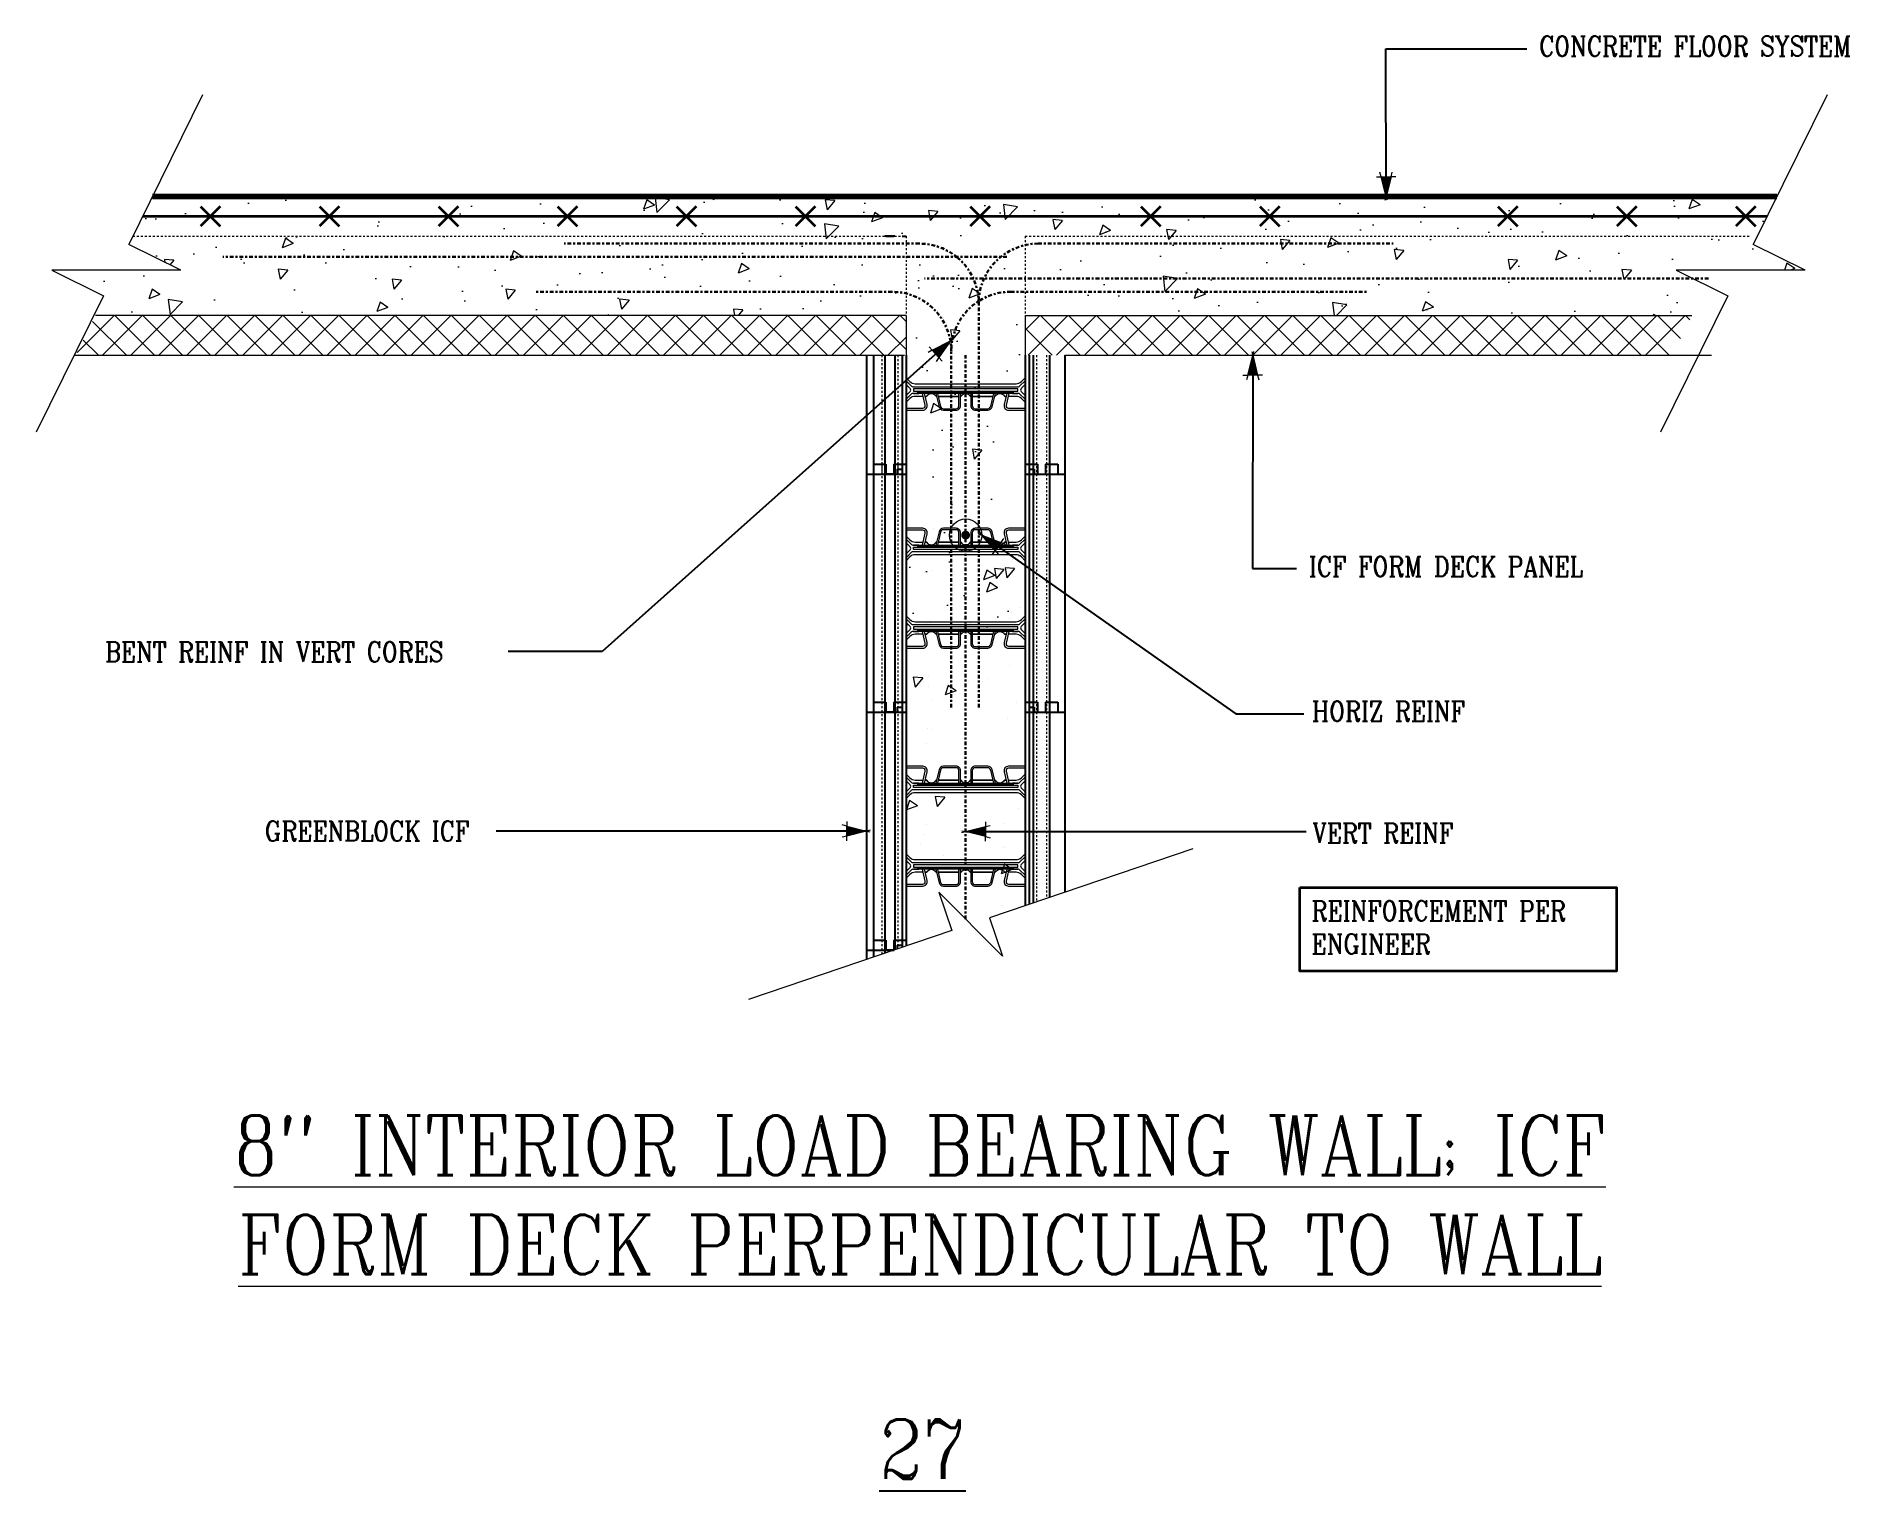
# Model space of a CAD drawing. Header units: inches. Extents: x -215.2 to -123.7, y 253.6 to 327.
import ezdxf

# ---------------------------------------------------------------- set-up
doc = ezdxf.new("R2010")
doc.units = ezdxf.units.IN
doc.header["$MEASUREMENT"] = 0
for name, pattern in [('CENTER', [2, 1.25, -0.25, 0.25, -0.25]), ('DASHED', [0.75, 0.5, -0.25]), ('DASHED2', [0.375, 0.25, -0.125]), ('HIDDEN', [0.375, 0.25, -0.125])]:
    doc.linetypes.add(name, pattern=pattern)
doc.layers.get('Defpoints').update_dxf_attribs({"color": 252})
for name, color, linetype, lineweight in [('A2 Hatch', 8, 'Continuous', 9), ('A4 medium', 7, 'Continuous', 35), ('DETAILS', 7, 'Continuous', 13), ('DIM', 3, 'Continuous', 13), ('GRADE', 5, 'Continuous', 100), ('REBAR', 2, 'CENTER', 30)]:
    doc.layers.add(name, color=color, linetype=linetype, lineweight=lineweight)
doc.styles.add('ARCTEXT', font='arctext.shx', dxfattribs={"width": 0.85})
doc.styles.add('RomanC', font='romanc.shx', dxfattribs={"width": 0.85, "height": 5})
doc.dimstyles.new('ARCTEXT1-4', dxfattribs={"dimtxt": 4, "dimasz": 2, "dimexe": 2, "dimexo": 2, "dimgap": 2, "dimtad": 1, "dimdec": 4, "dimzin": 3, "dimdsep": 46, "dimlunit": 4, "dimtxsty": 'ARCTEXT', "dimblk": 'ARCHTICK', "dimcen": 2, "dimaunit": 1, "dimadec": 0, "dimazin": 0, "dimtfac": 1, "dimtdec": 4, "dimtmove": 2, "dimatfit": 3, "dimldrblk": 'arrow', "dimfxl": 1, "dimtolj": 1, "dimtzin": 0, "dimarcsym": 0})
pattern_1 = [(230, (-9017.0745, 1305.3853), (-5.7380815, 0.502017), [0.6, -6.6]), (175, (-9017.0745, 1305.3853), (1.1100107, -6.017537), [0.48, -5.28]), (280.451445, (-9017.5527, 1305.427), (-4.6280707, -5.51552), [0.5099215, -5.609137]), (226.1842, (-9017.0745, 1303.785), (-8.5379284, 1.324152), [0.9, -9.9]), (276.63565, (-9017.786, 1303.896), (-7.4772955, -7.792949), [0.764882, -8.413704]), (171.1842, (-9017.0745, 1303.785), (-7.4772956, -7.792949), [0.72, -7.92]), (201, (-9017.8745, 1304.1853), (-4.7752564, 3.2209511), [0.6, -6.6]), (146, (-9017.8745, 1304.1853), (-1.9465227, -5.8012004), [0.48, -5.28]), (251.451445, (-9018.2725, 1304.454), (-6.721779, -2.5802493), [0.5099215, -5.609137]), (217.5, (-9017.0745, 1305.3853), (-0.09727884, -2.66315083), [0, -5.216, 0, -5.36, 0, -5.3]), (187.5, (-9017.0745, 1305.3853), (-2.1045563, -3.1552937), [0, -3.056, 0, -5.096, 0, -2.02]), (147.5, (-9015.2905, 1305.3853), (-4.2705795, 0.18043897), [0, -2, 0, -6.24, 0, -8.28]), (137.5, (-9014.4905, 1305.3853), (-4.6654894, -0.8008399), [0, -2.6, 0, -4.144, 0, -5.88])]

# ---------------------------------------------------------------- blocks, each defined once
blk = doc.blocks.new('_ArchTick')
at = {"color": 0, "linetype": 'ByBlock', "const_width": 0.15}
blk.add_lwpolyline([(-0.5, -0.5), (0.5, 0.5)], dxfattribs=at)
blk = doc.blocks.new('arrow')
at = {"layer": 'DIM'}
blk.add_hatch(color=253, dxfattribs=at).paths.add_polyline_path([(-2, 0.5), (-2, -0.5), (0, 0)])
at = {"layer": 'DIM', "lineweight": 9}
for points in [[(-2, 0.98), (-2, 0.5), (-2.47, 0.62)], [(0.37, 0.09), (0, 0)], [(0.37, -0.09), (0, 0)], [(-2, -0.98), (-2, -0.5), (-2.47, -0.62)]]:
    blk.add_lwpolyline(points, dxfattribs=at)
at = {"layer": 'DIM', "lineweight": 15}
blk.add_lwpolyline([(0, 0), (-2, -0.5), (-2, 0.5), (0, 0)], dxfattribs=at)

msp = doc.modelspace()

# ---------------------------------------------------------------- hatches: boundary and pattern name
at = {"layer": 'A2 Hatch', "ltscale": 0.15}
h = msp.add_hatch(dxfattribs=at)
h.set_pattern_fill('AR-CONC', color=256, scale=0.8, angle=180, style=0)
h.set_pattern_definition([(230, (5776.989, -243.5974), (-5.7380815, 0.502017), [0.6, -6.6]), (175, (5776.989, -243.5974), (1.1100107, -6.017537), [0.48, -5.28]), (280.45144, (5776.511, -243.5555), (-4.6280707, -5.51552), [0.5099215, -5.609137]), (226.1842, (5776.989, -245.1974), (-8.537928, 1.324152), [0.9, -9.9]), (276.63564, (5776.278, -245.087), (-7.477296, -7.792949), [0.764882, -8.413704]), (171.1842, (5776.989, -245.197), (-7.477296, -7.792949), [0.72, -7.92]), (201, (5776.189, -244.7974), (-4.7752564, 3.220951), [0.6, -6.6]), (146, (5776.189, -244.7974), (-1.9465227, -5.8012004), [0.48, -5.28]), (251.45145, (5775.7913, -244.529), (-6.721779, -2.580249), [0.5099215, -5.609137]), (217.5, (5776.9892, -243.5974), (-0.09727884, -2.6631508), [0, -5.216, 0, -5.36, 0, -5.3]), (187.5, (5776.9892, -243.5974), (-2.1045563, -3.1552937), [0, -3.056, 0, -5.096, 0, -2.02]), (147.5, (5778.7732, -243.5974), (-4.2705795, 0.180439), [0, -2, 0, -6.24, 0, -8.28]), (137.5, (5779.5732, -243.5974), (-4.6654894, -0.8008399), [0, -2.6, 0, -4.144, 0, -5.88])])
h.paths.add_polyline_path([(-171.351, 319.112), (-165.28, 319.091), (-165.356, 297.46), (-167.342, 296.786), (-166.406, 294.026), (-171.002, 298.622), (-170.066, 295.862), (-171.351, 295.426)])
h = msp.add_hatch(dxfattribs=at)
h.set_pattern_fill('AR-CONC', color=256, scale=0.8, angle=180, style=0)
h.set_pattern_definition(pattern_1)
h.paths.add_polyline_path([(-170.373, 318.867), (-209.29, 318.867), (-210.484, 316.447), (-207.871, 315.157), (-214.371, 315.157), (-211.757, 313.867), (-212.251, 312.867), (-170.373, 312.867)])
h = msp.add_hatch(dxfattribs=at)
h.set_pattern_fill('AR-CONC', color=256, scale=0.8, angle=180, style=0)
h.set_pattern_definition(pattern_1)
h.paths.add_polyline_path([(-164.963, 318.867), (-127.387, 318.867), (-128.582, 316.447), (-125.968, 315.157), (-132.468, 315.157), (-129.855, 313.867), (-130.348, 312.867), (-164.963, 312.867)])
h = msp.add_hatch(dxfattribs=at)
h.set_pattern_fill('ANSI37', color=256, scale=8, style=0)
h.set_pattern_definition([(45, (-3934.1228, 1010.7953), (-0.70710678, 0.70710678), []), (135, (-3934.1228, 1010.7953), (-0.70710678, -0.70710678), [])])
edge = h.paths.add_edge_path()
edge.add_line((-213.154, 310.867), (-171.29, 310.867))
edge.add_line((-171.29, 310.867), (-171.29, 312.867))
edge.add_line((-171.29, 312.867), (-212.167, 312.867))
edge.add_line((-212.167, 312.867), (-213.154, 310.867))
h = msp.add_hatch(dxfattribs=at)
h.set_pattern_fill('ANSI37', color=256, scale=8, style=0)
h.set_pattern_definition([(45, (-3935.5325, 1010.7953), (-0.70710678, 0.70710678), []), (135, (-3935.5325, 1010.7953), (-0.70710678, -0.70710678), [])])
h.paths.add_polyline_path([(-165.29, 310.867), (-165.29, 312.867), (-131.674, 312.867), (-132.661, 310.867)])
h = msp.add_hatch(color=256, dxfattribs=at)
edge = h.paths.add_edge_path()
edge.add_arc((-168.292, 301.794), 0.224, 0, 360)

# ---------------------------------------------------------------- linework, layer by layer
at = {"ltscale": 0.15}
for p, q in [((-206.373, 317.867), (-206.373, 317.867)), ((-200.373, 317.867), (-200.373, 317.867)), ((-194.373, 317.867), (-194.373, 317.867)), ((-188.373, 317.867), (-188.373, 317.867)), ((-182.373, 317.867), (-182.373, 317.867)), ((-176.373, 317.867), (-176.373, 317.867)), ((-172.315, 316.867), (-171.915, 316.867)), ((-172.315, 304.867), (-171.915, 304.867)), ((-172.315, 292.867), (-171.915, 292.867)), ((-172.315, 280.867), (-171.915, 280.867))]:
    msp.add_line(p, q, dxfattribs=at)
at = {"color": 1}
for p, q in [((-171.865, 316.867), (-172.365, 316.867)), ((-171.49, 316.867), (-171.29, 316.867)), ((-173.29, 310.867), (-173.29, 304.867)), ((-172.94, 310.867), (-172.94, 304.867)), ((-172.365, 310.867), (-172.365, 304.867)), ((-171.865, 310.867), (-171.865, 304.867)), ((-171.49, 310.867), (-171.49, 304.867)), ((-171.29, 310.867), (-171.29, 304.867)), ((-165.294, 310.867), (-165.294, 304.867)), ((-165.094, 310.867), (-165.094, 304.867)), ((-164.879, 310.867), (-164.879, 304.867)), ((-164.059, 310.867), (-164.059, 304.867)), ((-163.294, 310.867), (-163.294, 304.867)), ((-173.29, 304.867), (-171.29, 304.867)), ((-173.29, 304.867), (-173.29, 292.867)), ((-173.29, 304.867), (-171.74, 304.867)), ((-172.94, 305.367), (-172.315, 305.367)), ((-172.94, 305.367), (-172.94, 292.867)), ((-172.365, 305.367), (-172.365, 292.867)), ((-171.865, 304.867), (-172.365, 304.867)), ((-172.315, 305.367), (-172.315, 304.867)), ((-171.915, 305.367), (-171.915, 304.867)), ((-171.915, 305.367), (-171.29, 305.367)), ((-171.865, 305.367), (-171.865, 292.867)), ((-171.74, 305.117), (-171.74, 304.867)), ((-171.74, 305.117), (-171.49, 305.117)), ((-171.49, 305.117), (-171.49, 292.867)), ((-171.49, 304.867), (-171.29, 304.867)), ((-171.29, 305.367), (-171.29, 304.867)), ((-171.29, 305.367), (-171.29, 292.867)), ((-165.294, 305.367), (-165.294, 304.867)), ((-165.294, 305.367), (-165.294, 292.867)), ((-165.294, 305.367), (-164.669, 305.367)), ((-165.294, 304.867), (-163.294, 304.867)), ((-165.294, 304.867), (-165.094, 304.867)), ((-165.094, 305.117), (-165.094, 292.867)), ((-165.094, 305.117), (-164.844, 305.117)), ((-164.879, 304.867), (-163.294, 304.867)), ((-164.879, 304.867), (-164.879, 292.867)), ((-164.844, 305.117), (-164.844, 304.867)), ((-164.669, 305.367), (-164.669, 304.867)), ((-164.269, 305.367), (-164.269, 304.867)), ((-164.269, 305.367), (-163.644, 305.367)), ((-164.059, 304.867), (-164.059, 292.867)), ((-163.644, 305.367), (-163.644, 304.867)), ((-163.294, 304.867), (-163.294, 292.867)), ((-173.29, 292.867), (-171.29, 292.867)), ((-173.29, 292.867), (-173.29, 280.397)), ((-173.29, 292.867), (-171.74, 292.867)), ((-172.94, 293.367), (-172.315, 293.367)), ((-172.94, 293.367), (-172.94, 280.516)), ((-172.365, 293.367), (-172.365, 280.711)), ((-171.865, 292.867), (-172.365, 292.867)), ((-172.315, 293.367), (-172.315, 292.867)), ((-171.915, 293.367), (-171.915, 292.867)), ((-171.915, 293.367), (-171.29, 293.367)), ((-171.865, 293.367), (-171.865, 280.88)), ((-171.74, 293.117), (-171.74, 292.867)), ((-171.74, 293.117), (-171.49, 293.117)), ((-171.49, 293.117), (-171.49, 281.007)), ((-171.49, 292.867), (-171.29, 292.867)), ((-171.29, 293.367), (-171.29, 292.867)), ((-171.29, 293.367), (-171.29, 281.075)), ((-165.294, 293.367), (-165.294, 292.867)), ((-165.294, 293.367), (-165.294, 283.109)), ((-165.294, 293.367), (-164.669, 293.367)), ((-165.294, 292.867), (-163.294, 292.867)), ((-165.294, 292.867), (-165.094, 292.867)), ((-165.094, 293.117), (-165.094, 283.177)), ((-165.094, 293.117), (-164.844, 293.117)), ((-164.879, 292.867), (-163.294, 292.867)), ((-164.879, 292.867), (-164.879, 283.249)), ((-164.844, 293.117), (-164.844, 292.867)), ((-164.669, 293.367), (-164.669, 292.867)), ((-164.269, 293.367), (-164.269, 292.867)), ((-164.269, 293.367), (-163.644, 293.367)), ((-164.059, 292.867), (-164.059, 283.528)), ((-163.644, 293.367), (-163.644, 292.867)), ((-163.294, 292.867), (-163.294, 283.787)), ((-173.29, 280.867), (-171.903, 280.867)), ((-173.29, 280.867), (-171.903, 280.867)), ((-172.94, 281.367), (-172.315, 281.367)), ((-171.903, 280.867), (-172.365, 280.867)), ((-172.315, 281.367), (-172.315, 280.867)), ((-171.915, 281.367), (-171.915, 280.867)), ((-171.915, 281.367), (-171.29, 281.367)), ((-171.74, 281.117), (-171.74, 280.923)), ((-171.74, 281.117), (-171.49, 281.117)), ((-171.29, 281.367), (-171.29, 281.075))]:
    msp.add_line(p, q, dxfattribs=at)
at = {"color": 1, "linetype": 'HIDDEN', "ltscale": 0.02}
for p, q in [((-172.94, 305.367), (-172.315, 305.367)), ((-172.94, 305.367), (-172.94, 304.867)), ((-172.315, 305.367), (-172.315, 304.867)), ((-171.915, 305.367), (-171.915, 304.867)), ((-171.915, 305.367), (-171.29, 305.367)), ((-165.294, 305.367), (-164.669, 305.367)), ((-165.094, 305.117), (-165.094, 304.867)), ((-165.094, 305.117), (-164.844, 305.117)), ((-164.844, 305.117), (-164.844, 304.867)), ((-164.669, 305.367), (-164.669, 304.867)), ((-164.269, 305.367), (-164.269, 304.867)), ((-164.269, 305.367), (-163.644, 305.367)), ((-163.644, 305.367), (-163.644, 304.867)), ((-172.94, 293.367), (-172.315, 293.367)), ((-172.94, 293.367), (-172.94, 292.867)), ((-172.315, 293.367), (-172.315, 292.867)), ((-171.915, 293.367), (-171.915, 292.867)), ((-171.915, 293.367), (-171.29, 293.367)), ((-165.294, 293.367), (-164.669, 293.367)), ((-165.094, 293.117), (-165.094, 292.867)), ((-165.094, 293.117), (-164.844, 293.117)), ((-164.844, 293.117), (-164.844, 292.867)), ((-164.669, 293.367), (-164.669, 292.867)), ((-164.269, 293.367), (-164.269, 292.867)), ((-164.269, 293.367), (-163.644, 293.367)), ((-163.644, 293.367), (-163.644, 292.867)), ((-172.94, 281.367), (-172.315, 281.367)), ((-172.94, 281.367), (-172.94, 280.867)), ((-172.315, 281.367), (-172.315, 280.867)), ((-171.915, 281.367), (-171.915, 280.867)), ((-171.915, 281.367), (-171.29, 281.367))]:
    msp.add_line(p, q, dxfattribs=at)
at = {"layer": 'A2 Hatch', "linetype": 'DASHED', "ltscale": 0.15}
for p, q in [((-210.277, 316.867), (-171.29, 316.867)), ((-171.29, 316.867), (-171.29, 312.867)), ((-165.29, 316.867), (-128.713, 316.867)), ((-165.29, 316.867), (-165.29, 312.867))]:
    msp.add_line(p, q, dxfattribs=at)
at = {"layer": 'A2 Hatch', "ltscale": 0.15}
for p, q in [((-171.29, 312.867), (-212.167, 312.867)), ((-171.29, 312.867), (-171.29, 310.867)), ((-165.29, 312.867), (-165.294, 310.867)), ((-165.29, 312.867), (-131.674, 312.867)), ((-213.238, 310.867), (-171.373, 310.867)), ((-163.29, 310.867), (-130.677, 310.867)), ((-171.129, 301.855), (-171.129, 301.855)), ((-169.931, 302.126), (-169.931, 302.126)), ((-166.859, 301.674), (-166.859, 301.674)), ((-169.948, 300.032), (-169.948, 300.032)), ((-168.989, 300.077), (-168.989, 300.077)), ((-167.222, 300.019), (-167.385, 299.536)), ((-166.824, 299.751), (-167.222, 300.019)), ((-165.829, 300.105), (-166.307, 300.147)), ((-166.307, 300.147), (-166.215, 299.646)), ((-165.829, 300.105), (-166.215, 299.646)), ((-165.959, 300.476), (-165.959, 300.476)), ((-165.907, 300.545), (-165.907, 300.545)), ((-166.824, 299.751), (-167.385, 299.536)), ((-165.596, 298.154), (-165.596, 298.154)), ((-170.261, 297.353), (-170.261, 297.353)), ((-170.045, 297.369), (-170.045, 297.369)), ((-168.417, 297.586), (-168.417, 297.586)), ((-168.063, 297.321), (-168.063, 297.321)), ((-166.06, 297.585), (-166.06, 297.585)), ((-166.004, 297.881), (-166.004, 297.881)), ((-171.093, 296.922), (-171.093, 296.922)), ((-170.457, 294.59), (-170.935, 294.631)), ((-170.935, 294.631), (-170.843, 294.13)), ((-170.457, 294.59), (-170.843, 294.13)), ((-170.142, 294.706), (-170.142, 294.706)), ((-168.165, 294.429), (-168.165, 294.429)), ((-167.206, 294.553), (-167.206, 294.553)), ((-166.101, 295.218), (-166.101, 295.218)), ((-170.168, 294.166), (-170.168, 294.166)), ((-170.008, 293.52), (-170.008, 293.52)), ((-169.169, 294.218), (-169.331, 293.735)), ((-168.771, 293.95), (-169.331, 293.735)), ((-168.771, 293.95), (-169.169, 294.218)), ((-167.424, 294.414), (-167.424, 294.414)), ((-165.738, 293.339), (-165.738, 293.339)), ((-165.289, 292.797), (-165.289, 292.797)), ((-170.24, 292.043), (-170.24, 292.043)), ((-169.955, 291.996), (-169.955, 291.996)), ((-166.199, 292.555), (-166.199, 292.555)), ((-170.27, 291.274), (-170.27, 291.274)), ((-166.296, 289.892), (-166.296, 289.892)), ((-170.337, 289.38), (-170.337, 289.38)), ((-167.296, 289.251), (-167.296, 289.251)), ((-171.115, 288.417), (-171.278, 287.933)), ((-170.717, 288.148), (-171.278, 287.933)), ((-170.717, 288.148), (-171.115, 288.417)), ((-169.347, 288.572), (-169.825, 288.614)), ((-169.825, 288.614), (-169.733, 288.112)), ((-169.347, 288.572), (-169.733, 288.112)), ((-167.322, 288.784), (-167.322, 288.784)), ((-170.285, 287.223), (-170.285, 287.223)), ((-166.393, 287.229), (-166.393, 287.229)), ((-165.619, 288.023), (-165.619, 288.023)), ((-170.574, 286.26), (-170.574, 286.26)), ((-170.434, 286.717), (-170.434, 286.717)), ((-169.426, 285.629), (-169.426, 285.629)), ((-166.396, 286.027), (-166.396, 286.027)), ((-166.303, 286.079), (-166.303, 286.079)), ((-168.887, 285.185), (-168.887, 285.185)), ((-167.23, 284.423), (-167.23, 284.423)), ((-166.34, 285.196), (-166.502, 284.713)), ((-165.942, 284.928), (-166.502, 284.712)), ((-166.491, 284.566), (-166.491, 284.566)), ((-165.942, 284.928), (-166.34, 285.196)), ((-170.531, 284.054), (-170.531, 284.054)), ((-168.501, 282.872), (-168.501, 282.872)), ((-166.498, 283.136), (-166.498, 283.136)), ((-169.978, 281.866), (-169.978, 281.866)), ((-170.629, 281.39), (-170.629, 281.39))]:
    msp.add_line(p, q, dxfattribs=at)
at = {"layer": 'A2 Hatch', "linetype": 'DASHED2', "ltscale": 0.15}
for p, q in [((-172.525, 310.867), (-172.525, 304.867)), ((-171.705, 310.867), (-171.705, 304.867)), ((-164.719, 310.867), (-164.719, 304.867)), ((-164.219, 310.867), (-164.219, 304.867)), ((-172.525, 305.367), (-172.525, 292.867)), ((-171.705, 305.367), (-171.705, 292.867)), ((-164.719, 304.867), (-164.719, 292.867)), ((-164.219, 304.867), (-164.219, 292.867)), ((-172.525, 293.367), (-172.525, 280.656)), ((-171.705, 293.367), (-171.705, 280.935)), ((-164.719, 292.867), (-164.719, 283.304)), ((-164.219, 292.867), (-164.219, 283.473))]:
    msp.add_line(p, q, dxfattribs=at)
at = {"layer": 'A2 Hatch', "ltscale": 0.15}
msp.add_circle((-168.292, 301.794), 0.816, dxfattribs=at)
at = {"layer": 'A4 medium', "ltscale": 0.15}
for p, q in [((-206.873, 318.367), (-205.873, 317.367)), ((-205.873, 318.367), (-206.873, 317.367)), ((-200.873, 318.367), (-199.873, 317.367)), ((-199.873, 318.367), (-200.873, 317.367)), ((-194.873, 318.367), (-193.873, 317.367)), ((-193.873, 318.367), (-194.873, 317.367)), ((-188.873, 318.367), (-187.873, 317.367)), ((-187.873, 318.367), (-188.873, 317.367)), ((-182.873, 318.367), (-181.873, 317.367)), ((-181.873, 318.367), (-182.873, 317.367)), ((-176.873, 318.367), (-175.873, 317.367)), ((-175.873, 318.367), (-176.873, 317.367)), ((-168.072, 318.367), (-167.072, 317.367)), ((-167.072, 318.367), (-168.072, 317.367)), ((-159.463, 318.367), (-158.463, 317.367)), ((-158.463, 318.367), (-159.463, 317.367)), ((-153.463, 318.367), (-152.463, 317.367)), ((-152.463, 318.367), (-153.463, 317.367)), ((-141.463, 318.367), (-140.463, 317.367)), ((-140.463, 318.367), (-141.463, 317.367)), ((-135.463, 318.367), (-134.463, 317.367)), ((-134.463, 318.367), (-135.463, 317.367)), ((-129.463, 318.367), (-128.463, 317.367)), ((-128.463, 318.367), (-129.463, 317.367)), ((-206.373, 317.867), (-209.783, 317.867)), ((-200.373, 317.867), (-206.373, 317.867)), ((-194.373, 317.867), (-200.373, 317.867)), ((-188.373, 317.867), (-194.373, 317.867)), ((-182.373, 317.867), (-188.373, 317.867)), ((-176.373, 317.867), (-182.373, 317.867)), ((-163.24, 317.867), (-176.373, 317.867)), ((-167.572, 317.867), (-167.572, 317.867)), ((-158.963, 317.867), (-163.24, 317.867)), ((-152.963, 317.867), (-158.963, 317.867)), ((-158.963, 317.867), (-158.963, 317.867)), ((-146.963, 317.867), (-152.963, 317.867)), ((-152.963, 317.867), (-152.963, 317.867)), ((-140.963, 317.867), (-146.963, 317.867)), ((-134.963, 317.867), (-140.963, 317.867)), ((-140.963, 317.867), (-140.963, 317.867)), ((-128.963, 317.867), (-134.963, 317.867)), ((-134.963, 317.867), (-134.963, 317.867)), ((-127.88, 317.867), (-128.963, 317.867)), ((-128.963, 317.867), (-128.963, 317.867))]:
    msp.add_line(p, q, dxfattribs=at)
msp.add_lwpolyline([(-151.449, 284.031), (-135.473, 284.031), (-135.473, 279.804), (-151.449, 279.804)], close=True, dxfattribs=at)
at = {"layer": 'DETAILS', "color": 6, "lineweight": 20}
for points in [[(-171.292, 309.729), (-171.102, 309.54, 0.198912), (-170.837, 309.43), (-168.292, 309.43), (-165.747, 309.43, 0.198912), (-165.482, 309.54), (-165.292, 309.729)], [(-171.292, 309.579), (-171.014, 309.302, 0.198912), (-170.961, 309.28), (-168.292, 309.28), (-165.623, 309.28, 0.198912), (-165.569, 309.302), (-165.292, 309.579)], [(-171.292, 308.83), (-171.091, 309.032, 0.414214), (-171.091, 309.191), (-171.292, 309.392)], [(-165.292, 309.392), (-165.493, 309.191, 0.414214), (-165.493, 309.032), (-165.292, 308.83)], [(-168.539, 308.792, 0.279322), (-168.506, 308.812, -0.279322), (-168.292, 308.942), (-170.961, 308.942, 0.198912), (-171.014, 308.92), (-171.292, 308.643)], [(-171.292, 308.192), (-170.451, 308.192, 0.485338), (-170.327, 308.35), (-170.47, 308.942), (-170.917, 308.942), (-170.73, 308.942), (-170.655, 308.942)], [(-171.292, 308.095), (-170.451, 308.095, 0.485338), (-170.233, 308.373), (-170.37, 308.942)], [(-170.434, 308.792), (-170.837, 308.792, 0.198912), (-171.102, 308.682), (-171.292, 308.493)], [(-170.264, 308.792), (-170.334, 308.792), (-170.264, 308.792, 0.279322), (-170.231, 308.812, -0.605918), (-169.802, 308.812, 0.279322), (-169.769, 308.792)], [(-169.791, 308.942), (-169.629, 308.267, 0.346495), (-169.41, 308.095), (-168.778, 308.095, 0.414214), (-168.553, 308.32), (-168.553, 308.942)], [(-169.714, 308.942), (-169.556, 308.285, 0.346495), (-169.41, 308.17), (-168.778, 308.17, 0.414214), (-168.628, 308.32), (-168.628, 308.942)], [(-165.292, 308.643), (-165.569, 308.92, 0.198912), (-165.623, 308.942), (-168.292, 308.942, -0.279322), (-168.078, 308.812, 0.279322), (-168.044, 308.792)], [(-168.031, 308.942), (-168.031, 308.32, 0.414214), (-167.806, 308.095), (-167.174, 308.095, 0.346495), (-166.955, 308.267), (-166.792, 308.942)], [(-167.956, 308.942), (-167.956, 308.32, 0.414214), (-167.806, 308.17), (-167.174, 308.17, 0.346495), (-167.028, 308.285), (-166.87, 308.942)], [(-166.815, 308.792, 0.279322), (-166.782, 308.812, -0.605918), (-166.353, 308.812, 0.279322), (-166.32, 308.792), (-166.25, 308.792), (-166.32, 308.792)], [(-166.214, 308.942), (-166.351, 308.373, 0.485338), (-166.132, 308.095), (-165.292, 308.095)], [(-165.929, 308.942), (-165.854, 308.942), (-165.666, 308.942), (-166.113, 308.942), (-166.256, 308.35, 0.485338), (-166.132, 308.192), (-165.292, 308.192)], [(-165.292, 308.493), (-165.482, 308.682, 0.198912), (-165.747, 308.792), (-166.15, 308.792)], [(-170.37, 301.292), (-170.233, 301.862, 0.485338), (-170.451, 302.14), (-171.292, 302.14)], [(-170.655, 301.292), (-170.73, 301.292), (-170.917, 301.292), (-170.47, 301.292), (-170.327, 301.885, 0.485338), (-170.451, 302.042), (-171.292, 302.042)], [(-171.292, 301.742), (-171.102, 301.552, 0.198912), (-170.837, 301.442), (-170.434, 301.442)], [(-168.553, 301.292), (-168.553, 301.915, 0.414214), (-168.778, 302.14), (-169.41, 302.14, 0.346495), (-169.629, 301.968), (-169.791, 301.292)], [(-168.628, 301.292), (-168.628, 301.915, 0.414214), (-168.778, 302.065), (-169.41, 302.065, 0.346495), (-169.556, 301.95), (-169.714, 301.292)], [(-166.792, 301.292), (-166.955, 301.968, 0.346495), (-167.174, 302.14), (-167.806, 302.14, 0.414214), (-168.031, 301.915), (-168.031, 301.292)], [(-166.87, 301.292), (-167.028, 301.95, 0.346495), (-167.174, 302.065), (-167.806, 302.065, 0.414214), (-167.956, 301.915), (-167.956, 301.292)], [(-165.292, 302.14), (-166.132, 302.14, 0.485338), (-166.351, 301.862), (-166.214, 301.292)], [(-165.292, 302.042), (-166.132, 302.042, 0.485338), (-166.256, 301.885), (-166.113, 301.292), (-165.666, 301.292), (-165.854, 301.292), (-165.929, 301.292)], [(-166.15, 301.442), (-165.747, 301.442, 0.198912), (-165.482, 301.552), (-165.292, 301.742)], [(-171.292, 301.592), (-171.014, 301.314, 0.198912), (-170.961, 301.292), (-168.292, 301.292, -0.279322), (-168.506, 301.422, 0.279322), (-168.539, 301.442)], [(-171.292, 300.843), (-171.091, 301.044, 0.414214), (-171.091, 301.203), (-171.292, 301.404)], [(-165.292, 300.655), (-165.569, 300.933, 0.198912), (-165.623, 300.955), (-168.292, 300.955), (-170.961, 300.955, 0.198912), (-171.014, 300.933), (-171.292, 300.655)], [(-169.769, 301.442, 0.279322), (-169.802, 301.422, -0.605918), (-170.231, 301.422, 0.279322), (-170.264, 301.442), (-170.334, 301.442), (-170.264, 301.442)], [(-168.044, 301.442, 0.279322), (-168.078, 301.422, -0.279322), (-168.292, 301.292), (-165.623, 301.292, 0.198912), (-165.569, 301.314), (-165.292, 301.592)], [(-166.32, 301.442), (-166.25, 301.442), (-166.32, 301.442, 0.279322), (-166.353, 301.422, -0.605918), (-166.782, 301.422, 0.279322), (-166.815, 301.442)], [(-165.292, 301.404), (-165.493, 301.203, 0.414214), (-165.493, 301.044), (-165.292, 300.843)], [(-165.292, 300.505), (-165.482, 300.695, 0.198912), (-165.747, 300.805), (-168.292, 300.805), (-170.837, 300.805, 0.198912), (-171.102, 300.695), (-171.292, 300.505)], [(-171.292, 297.729), (-171.102, 297.54, 0.198912), (-170.837, 297.43), (-168.292, 297.43), (-165.747, 297.43, 0.198912), (-165.482, 297.54), (-165.292, 297.729)], [(-171.292, 297.579), (-171.014, 297.302, 0.198912), (-170.961, 297.28), (-168.292, 297.28), (-165.623, 297.28, 0.198912), (-165.569, 297.302), (-165.292, 297.579)], [(-171.292, 296.83), (-171.091, 297.032, 0.414214), (-171.091, 297.191), (-171.292, 297.392)], [(-165.292, 297.392), (-165.493, 297.191, 0.414214), (-165.493, 297.032), (-165.292, 296.83)], [(-168.539, 296.792, 0.279322), (-168.506, 296.812, -0.279322), (-168.292, 296.942), (-170.961, 296.942, 0.198912), (-171.014, 296.92), (-171.292, 296.643)], [(-171.292, 296.192), (-170.451, 296.192, 0.485338), (-170.327, 296.35), (-170.47, 296.942), (-170.917, 296.942), (-170.73, 296.942), (-170.655, 296.942)], [(-171.292, 296.095), (-170.451, 296.095, 0.485338), (-170.233, 296.373), (-170.37, 296.942)], [(-170.434, 296.792), (-170.837, 296.792, 0.198912), (-171.102, 296.682), (-171.292, 296.493)], [(-170.264, 296.792), (-170.334, 296.792), (-170.264, 296.792, 0.279322), (-170.231, 296.812, -0.605918), (-169.802, 296.812, 0.279322), (-169.769, 296.792)], [(-169.791, 296.942), (-169.629, 296.267, 0.346495), (-169.41, 296.095), (-168.778, 296.095, 0.414214), (-168.553, 296.32), (-168.553, 296.942)], [(-169.714, 296.942), (-169.556, 296.285, 0.346495), (-169.41, 296.17), (-168.778, 296.17, 0.414214), (-168.628, 296.32), (-168.628, 296.942)], [(-165.292, 296.643), (-165.569, 296.92, 0.198912), (-165.623, 296.942), (-168.292, 296.942, -0.279322), (-168.078, 296.812, 0.279322), (-168.044, 296.792)], [(-168.031, 296.942), (-168.031, 296.32, 0.414214), (-167.806, 296.095), (-167.174, 296.095, 0.346495), (-166.955, 296.267), (-166.792, 296.942)], [(-167.956, 296.942), (-167.956, 296.32, 0.414214), (-167.806, 296.17), (-167.174, 296.17, 0.346495), (-167.028, 296.285), (-166.87, 296.942)], [(-166.815, 296.792, 0.279322), (-166.782, 296.812, -0.605918), (-166.353, 296.812, 0.279322), (-166.32, 296.792), (-166.25, 296.792), (-166.32, 296.792)], [(-166.214, 296.942), (-166.351, 296.373, 0.485338), (-166.132, 296.095), (-165.292, 296.095)], [(-165.929, 296.942), (-165.854, 296.942), (-165.666, 296.942), (-166.113, 296.942), (-166.256, 296.35, 0.485338), (-166.132, 296.192), (-165.292, 296.192)], [(-165.292, 296.493), (-165.482, 296.682, 0.198912), (-165.747, 296.792), (-166.15, 296.792)], [(-170.37, 289.292), (-170.233, 289.862, 0.485338), (-170.451, 290.14), (-171.292, 290.14)], [(-170.655, 289.292), (-170.73, 289.292), (-170.917, 289.292), (-170.47, 289.292), (-170.327, 289.885, 0.485338), (-170.451, 290.042), (-171.292, 290.042)], [(-168.553, 289.292), (-168.553, 289.915, 0.414214), (-168.778, 290.14), (-169.41, 290.14, 0.346495), (-169.629, 289.968), (-169.791, 289.292)], [(-168.628, 289.292), (-168.628, 289.915, 0.414214), (-168.778, 290.065), (-169.41, 290.065, 0.346495), (-169.556, 289.95), (-169.714, 289.292)], [(-166.792, 289.292), (-166.955, 289.968, 0.346495), (-167.174, 290.14), (-167.806, 290.14, 0.414214), (-168.031, 289.915), (-168.031, 289.292)], [(-166.87, 289.292), (-167.028, 289.95, 0.346495), (-167.174, 290.065), (-167.806, 290.065, 0.414214), (-167.956, 289.915), (-167.956, 289.292)], [(-165.292, 290.14), (-166.132, 290.14, 0.485338), (-166.351, 289.862), (-166.214, 289.292)], [(-165.292, 290.042), (-166.132, 290.042, 0.485338), (-166.256, 289.885), (-166.113, 289.292), (-165.666, 289.292), (-165.854, 289.292), (-165.929, 289.292)], [(-171.292, 289.742), (-171.102, 289.552, 0.198912), (-170.837, 289.442), (-170.434, 289.442)], [(-171.292, 289.592), (-171.014, 289.314, 0.198912), (-170.961, 289.292), (-168.292, 289.292, -0.279322), (-168.506, 289.422, 0.279322), (-168.539, 289.442)], [(-171.292, 288.843), (-171.091, 289.044, 0.414214), (-171.091, 289.203), (-171.292, 289.404)], [(-165.292, 288.655), (-165.569, 288.933, 0.198912), (-165.623, 288.955), (-168.292, 288.955), (-170.961, 288.955, 0.198912), (-171.014, 288.933), (-171.292, 288.655)], [(-169.769, 289.442, 0.279322), (-169.802, 289.422, -0.605918), (-170.231, 289.422, 0.279322), (-170.264, 289.442), (-170.334, 289.442), (-170.264, 289.442)], [(-168.044, 289.442, 0.279322), (-168.078, 289.422, -0.279322), (-168.292, 289.292), (-165.623, 289.292, 0.198912), (-165.569, 289.314), (-165.292, 289.592)], [(-166.32, 289.442), (-166.25, 289.442), (-166.32, 289.442, 0.279322), (-166.353, 289.422, -0.605918), (-166.782, 289.422, 0.279322), (-166.815, 289.442)], [(-166.15, 289.442), (-165.747, 289.442, 0.198912), (-165.482, 289.552), (-165.292, 289.742)], [(-165.292, 289.404), (-165.493, 289.203, 0.414214), (-165.493, 289.044), (-165.292, 288.843)], [(-165.292, 288.505), (-165.482, 288.695, 0.198912), (-165.747, 288.805), (-168.292, 288.805), (-170.837, 288.805, 0.198912), (-171.102, 288.695), (-171.292, 288.505)], [(-171.292, 285.729), (-171.102, 285.54, 0.198912), (-170.837, 285.43), (-168.292, 285.43), (-165.747, 285.43, 0.198912), (-165.482, 285.54), (-165.292, 285.729)], [(-171.292, 285.579), (-171.014, 285.302, 0.198912), (-170.961, 285.28), (-168.292, 285.28), (-165.623, 285.28, 0.198912), (-165.569, 285.302), (-165.292, 285.579)], [(-171.292, 284.83), (-171.091, 285.032, 0.414214), (-171.091, 285.191), (-171.292, 285.392)], [(-165.292, 285.392), (-165.493, 285.191, 0.414214), (-165.493, 285.032), (-165.292, 284.83)], [(-168.539, 284.792, 0.279322), (-168.506, 284.812, -0.279322), (-168.292, 284.942), (-170.961, 284.942, 0.198912), (-171.014, 284.92), (-171.292, 284.643)], [(-171.292, 284.192), (-170.451, 284.192, 0.485338), (-170.327, 284.35), (-170.47, 284.942), (-170.917, 284.942), (-170.73, 284.942), (-170.655, 284.942)], [(-171.292, 284.095), (-170.451, 284.095, 0.485338), (-170.233, 284.373), (-170.37, 284.942)], [(-170.434, 284.792), (-170.837, 284.792, 0.198912), (-171.102, 284.682), (-171.292, 284.493)], [(-170.264, 284.792), (-170.334, 284.792), (-170.264, 284.792, 0.279322), (-170.231, 284.812, -0.605918), (-169.802, 284.812, 0.279322), (-169.769, 284.792)], [(-169.791, 284.942), (-169.629, 284.267, 0.346495), (-169.41, 284.095), (-168.778, 284.095, 0.414214), (-168.553, 284.32), (-168.553, 284.942)], [(-169.714, 284.942), (-169.556, 284.285, 0.346495), (-169.41, 284.17), (-168.778, 284.17, 0.414214), (-168.628, 284.32), (-168.628, 284.942)], [(-165.292, 284.643), (-165.569, 284.92, 0.198912), (-165.623, 284.942), (-168.292, 284.942, -0.279322), (-168.078, 284.812, 0.279322), (-168.044, 284.792)], [(-168.031, 284.942), (-168.031, 284.32, 0.414214), (-167.806, 284.095), (-167.174, 284.095, 0.346495), (-166.955, 284.267), (-166.792, 284.942)], [(-167.956, 284.942), (-167.956, 284.32, 0.414214), (-167.806, 284.17), (-167.174, 284.17, 0.346495), (-167.028, 284.285), (-166.87, 284.942)], [(-166.815, 284.792, 0.279322), (-166.782, 284.812, -0.605918), (-166.353, 284.812, 0.279322), (-166.32, 284.792), (-166.25, 284.792), (-166.32, 284.792)], [(-166.214, 284.942), (-166.351, 284.373, 0.485338), (-166.132, 284.095), (-165.292, 284.095)], [(-165.929, 284.942), (-165.854, 284.942), (-165.666, 284.942), (-166.113, 284.942), (-166.256, 284.35, 0.485338), (-166.132, 284.192), (-165.292, 284.192)], [(-165.292, 284.493), (-165.482, 284.682, 0.198912), (-165.747, 284.792), (-166.15, 284.792)]]:
    msp.add_lwpolyline(points, format="xyb", dxfattribs=at)
for points in [[(-168.292, 309.055), (-165.666, 309.055), (-165.666, 309.167), (-168.292, 309.167), (-170.917, 309.167), (-170.917, 309.055)], [(-169.755, 308.792), (-169.769, 308.792)], [(-168.628, 308.792), (-169.678, 308.792)], [(-168.553, 308.792), (-168.539, 308.792)], [(-168.031, 308.792), (-168.044, 308.792)], [(-167.956, 308.792), (-166.906, 308.792)], [(-166.829, 308.792), (-166.815, 308.792)], [(-168.292, 301.18), (-165.666, 301.18), (-165.666, 301.067), (-168.292, 301.067), (-170.917, 301.067), (-170.917, 301.18)], [(-169.755, 301.442), (-169.769, 301.442)], [(-168.628, 301.442), (-169.678, 301.442)], [(-168.553, 301.442), (-168.539, 301.442)], [(-168.031, 301.442), (-168.044, 301.442)], [(-167.956, 301.442), (-166.906, 301.442)], [(-166.829, 301.442), (-166.815, 301.442)], [(-168.292, 297.055), (-165.666, 297.055), (-165.666, 297.167), (-168.292, 297.167), (-170.917, 297.167), (-170.917, 297.055)], [(-169.755, 296.792), (-169.769, 296.792)], [(-168.628, 296.792), (-169.678, 296.792)], [(-168.553, 296.792), (-168.539, 296.792)], [(-168.031, 296.792), (-168.044, 296.792)], [(-167.956, 296.792), (-166.906, 296.792)], [(-166.829, 296.792), (-166.815, 296.792)], [(-168.292, 289.18), (-165.666, 289.18), (-165.666, 289.067), (-168.292, 289.067), (-170.917, 289.067), (-170.917, 289.18)], [(-169.755, 289.442), (-169.769, 289.442)], [(-168.628, 289.442), (-169.678, 289.442)], [(-168.553, 289.442), (-168.539, 289.442)], [(-168.031, 289.442), (-168.044, 289.442)], [(-167.956, 289.442), (-166.906, 289.442)], [(-166.829, 289.442), (-166.815, 289.442)], [(-168.292, 285.055), (-165.666, 285.055), (-165.666, 285.167), (-168.292, 285.167), (-170.917, 285.167), (-170.917, 285.055)], [(-169.755, 284.792), (-169.769, 284.792)], [(-168.628, 284.792), (-169.678, 284.792)], [(-168.553, 284.792), (-168.539, 284.792)], [(-168.031, 284.792), (-168.044, 284.792)], [(-167.956, 284.792), (-166.906, 284.792)], [(-166.829, 284.792), (-166.815, 284.792)]]:
    msp.add_lwpolyline(points, close=True, dxfattribs=at)
for points in [[(-168.292, 308.98), (-165.929, 308.98), (-165.856, 308.996, 0.780776), (-165.856, 309.001), (-165.929, 309.017), (-168.292, 309.017), (-170.655, 309.017), (-170.728, 309.001, 0.780776), (-170.728, 308.996), (-170.655, 308.98)], [(-168.292, 301.255), (-170.655, 301.255), (-170.728, 301.238, 0.780776), (-170.728, 301.234), (-170.655, 301.217), (-168.292, 301.217), (-165.929, 301.217), (-165.856, 301.234, 0.780776), (-165.856, 301.238), (-165.929, 301.255)], [(-168.292, 296.98), (-165.929, 296.98), (-165.856, 296.996, 0.780776), (-165.856, 297.001), (-165.929, 297.017), (-168.292, 297.017), (-170.655, 297.017), (-170.728, 297.001, 0.780776), (-170.728, 296.996), (-170.655, 296.98)], [(-168.292, 289.255), (-170.655, 289.255), (-170.728, 289.238, 0.780776), (-170.728, 289.234), (-170.655, 289.217), (-168.292, 289.217), (-165.929, 289.217), (-165.856, 289.234, 0.780776), (-165.856, 289.238), (-165.929, 289.255)], [(-168.292, 284.98), (-165.929, 284.98), (-165.856, 284.996, 0.780776), (-165.856, 285.001), (-165.929, 285.017), (-168.292, 285.017), (-170.655, 285.017), (-170.728, 285.001, 0.780776), (-170.728, 284.996), (-170.655, 284.98)]]:
    msp.add_lwpolyline(points, format="xyb", close=True, dxfattribs=at)
at = {"layer": 'DIM'}
for p, q in [((-206.762, 323.989), (-210.484, 316.447)), ((-124.86, 323.989), (-128.582, 316.447)), ((-207.871, 315.157), (-210.484, 316.447)), ((-125.968, 315.157), (-128.582, 316.447)), ((-207.871, 315.157), (-214.371, 315.157)), ((-214.371, 315.157), (-211.757, 313.867)), ((-125.968, 315.157), (-132.468, 315.157)), ((-132.468, 315.157), (-129.855, 313.867)), ((-211.757, 313.867), (-215.152, 306.989)), ((-129.855, 313.867), (-133.249, 306.989))]:
    msp.add_line(p, q, dxfattribs=at)
msp.add_lwpolyline([(-156.845, 285.974), (-167.087, 282.501), (-166.432, 280.569), (-169.649, 283.786), (-168.994, 281.854), (-179.236, 278.381)], dxfattribs=at)
at = {"layer": 'GRADE', "ltscale": 0.15}
msp.add_line((-209.29, 318.867), (-127.387, 318.867), dxfattribs=at)
at = {"layer": 'REBAR', "ltscale": 0.15}
for p, q in [((-170.634, 316.494), (-188.539, 316.494)), ((-164.634, 316.494), (-146.729, 316.494)), ((-166.211, 315.83), (-205.742, 315.83)), ((-130.837, 314.733), (-170.369, 314.733)), ((-172.015, 314.069), (-189.973, 314.069)), ((-166.015, 314.069), (-148.056, 314.069)), ((-167.634, 293.094), (-167.634, 313.494)), ((-169.015, 293.094), (-169.015, 311.069)), ((-168.292, 282.429), (-168.292, 310.867))]:
    msp.add_line(p, q, dxfattribs=at)
for centre, start, end in [((-170.634, 313.494), 0, 90), ((-164.634, 313.494), 90, 180), ((-172.015, 311.069), 0, 90), ((-166.015, 311.069), 90, 180)]:
    msp.add_arc(centre, 3, start, end, dxfattribs=at)

# ---------------------------------------------------------------- texts
at = {"layer": 'Defpoints', "insert": (-170.461, 257.206), "char_height": 3, "width": 90.08, "attachment_point": 2, "style": 'RomanC'}
msp.add_mtext('{\\L27}\\P            ', dxfattribs=at)
at = {"layer": 'DIM', "color": 3, "char_height": 1, "attachment_point": 1, "style": 'RomanC'}
for s, insert, width in [('CONCRETE FLOOR SYSTEM', (-139.38, 326.95), 22.68955), ('ICF FORM DECK PANEL', (-150.989, 300.711), 22.68955), ('BENT REINF IN VERT CORES', (-211.683, 296.412), 22.68955), ('HORIZ REINF ', (-150.84, 293.414), 22.68955), ('GREENBLOCK ICF ', (-203.632, 287.371), 22.68955), ('VERT REINF ', (-150.812, 287.27), 22.68955), ('REINFORCEMENT PER ENGINEER', (-150.851, 283.346), 16.07546)]:
    msp.add_mtext(s, dxfattribs=dict(at, insert=insert, width=width))
at = {"layer": 'DIM', "insert": (-170.6, 272.522), "char_height": 3, "width": 79.44015, "attachment_point": 2, "style": 'RomanC'}
msp.add_mtext('{\\L8" INTERIOR LOAD BEARING WALL; ICF FORM DECK PERPENDICULAR TO WALL}', dxfattribs=at)

# ---------------------------------------------------------------- leaders
at = {"layer": 'DIM'}
for points in [[(-147.091, 318.867), (-147.099, 326.318), (-140.001, 326.318)], [(-169.062, 311.597), (-186.618, 295.921), (-191.356, 295.921)], [(-153.818, 310.867), (-153.821, 300.117), (-151.61, 300.117)], [(-167.476, 301.794), (-154.668, 292.79), (-151.242, 292.79)], [(-173.29, 286.867), (-186.763, 286.868), (-191.964, 286.868)], [(-168.292, 286.843), (-154.856, 286.843), (-151.122, 286.843)]]:
    msp.add_leader(points, dimstyle='ARCTEXT1-4', override={"dimasz": 0.5, "dimtad": 0}, dxfattribs=at)

doc.saveas('drawing.dxf')
